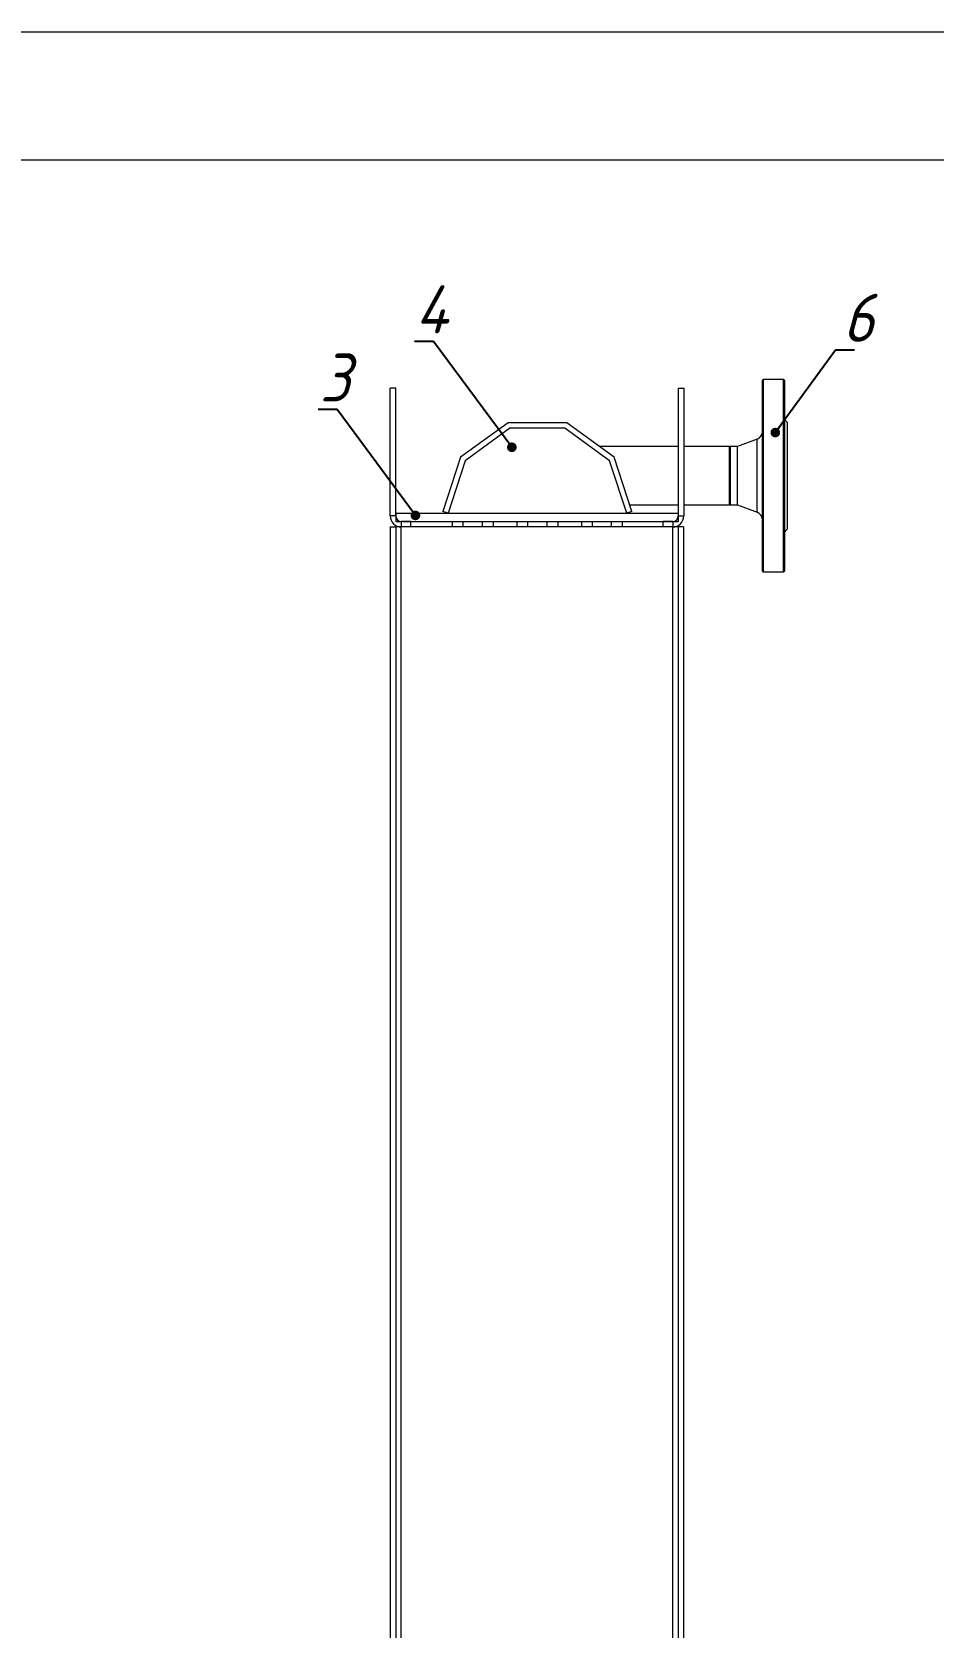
# Model space of a CAD drawing. Header units: millimetres. Extents: x 18217 to 37054, y 415 to 7180.
# Drawn here: x 30801 to 31457, y 6019 to 7180 of the extents above; entities that cross this region are included whole.
import ezdxf

# ---------------------------------------------------------------- set-up
doc = ezdxf.new("R2010")
doc.units = ezdxf.units.MM
doc.styles.add('GENISO', font='geniso.shx', dxfattribs={"oblique": 15})
doc.dimstyles.new('Scale 1B8', dxfattribs={"dimscale": 14, "dimtxt": 2.5, "dimasz": 2.5, "dimexe": 1, "dimexo": 1, "dimgap": 0.8, "dimtad": 1, "dimdec": 0, "dimlfac": 0.125, "dimzin": 0, "dimtxsty": 'GENISO', "dimcen": 2.5, "dimclrd": 1, "dimclre": 1, "dimclrt": 256, "dimadec": 0, "dimazin": 0, "dimtfac": 1, "dimtdec": 0, "dimtmove": 0, "dimatfit": 3, "dimfxl": 1, "dimtzin": 0, "dimlwd": -1, "dimlwe": -1, "dimarcsym": 0})

msp = doc.modelspace()

# ---------------------------------------------------------------- linework, layer by layer
at = {"linetype": 'ByBlock', "lineweight": 9}
for p, q in [((31332.6, 6787.6), (31332.6, 6926.4)), ((31348, 6927), (31333.2, 6927)), ((31333.2, 6927), (31333.2, 6787)), ((31348, 6787), (31348, 6927)), ((31348.6, 6926.4), (31348.6, 6787.6)), ((31065.8, 6920.7), (31061.8, 6920.7)), ((31061.8, 6827.7), (31061.8, 6920.7)), ((31065.8, 6827.7), (31065.8, 6920.7)), ((31271.4, 6920.7), (31271.4, 6827.7)), ((31271.4, 6920.7), (31275.4, 6920.7)), ((31275.4, 6920.7), (31275.4, 6827.7)), ((31147.5, 6895.5), (31112.9, 6870.4)), ((31148.8, 6891.5), (31116.3, 6867.9)), ((31190.2, 6895.5), (31147.5, 6895.5)), ((31188.9, 6891.5), (31148.8, 6891.5)), ((31221.4, 6867.9), (31188.9, 6891.5)), ((31224.8, 6870.4), (31190.2, 6895.5)), ((31350.6, 6896), (31348.6, 6898)), ((31350.6, 6896), (31350.6, 6818)), ((31271.4, 6878.2), (31214.1, 6878.2)), ((31308.6, 6878.2), (31275.4, 6878.2)), ((31308.6, 6835.8), (31308.6, 6878.2)), ((31314.6, 6878.2), (31309.2, 6878.2)), ((31309.2, 6878.2), (31309.2, 6835.8)), ((31328.7, 6883.5), (31314.6, 6878.2)), ((31314.6, 6835.8), (31314.6, 6878.2)), ((31328.7, 6830.5), (31328.7, 6883.5)), ((31112.9, 6870.4), (31100, 6830.9)), ((31116.3, 6867.9), (31103.9, 6829.7)), ((31233.9, 6829.7), (31221.4, 6867.9)), ((31237.7, 6830.9), (31224.8, 6870.4)), ((31065.8, 6829.7), (31065.8, 6823.7)), ((31065.8, 6829.7), (31271.4, 6829.7)), ((31103.9, 6829.7), (31100, 6830.9)), ((31103.9, 6829.7), (31233.9, 6829.7)), ((31237.7, 6830.9), (31233.9, 6829.7)), ((31236.1, 6835.8), (31271.4, 6835.8)), ((31271.4, 6829.7), (31271.4, 6823.7)), ((31275.4, 6835.8), (31308.6, 6835.8)), ((31309.2, 6835.8), (31314.6, 6835.8)), ((31314.6, 6835.8), (31328.7, 6830.5)), ((31065.8, 6827.7), (31061.8, 6827.7)), ((31061.8, 6819.7), (31065.8, 6819.7)), ((31061.8, 6819.7), (31061.8, 5175.7)), ((31065.8, 6823.7), (31271.4, 6823.7)), ((31065.8, 6819.7), (31065.8, 5175.7)), ((31069.8, 6819.7), (31065.8, 6819.7)), ((31076.8, 6823.7), (31069.8, 6823.7)), ((31069.8, 6823.7), (31069.8, 6819.7)), ((31069.8, 5175.7), (31069.8, 6819.7)), ((31076.8, 6819.7), (31069.8, 6819.7)), ((31076.8, 6819.7), (31076.8, 6823.7)), ((31260.4, 6819.7), (31076.8, 6819.7)), ((31106.8, 6823.7), (31106.8, 6819.7)), ((31114.8, 6819.7), (31114.8, 6823.7)), ((31128.8, 6819.7), (31128.8, 6823.7)), ((31136.8, 6819.7), (31136.8, 6823.7)), ((31153.9, 6823.7), (31153.9, 6819.7)), ((31161.9, 6819.7), (31161.9, 6823.7)), ((31175.9, 6819.7), (31175.9, 6823.7)), ((31183.9, 6819.7), (31183.9, 6823.7)), ((31200.9, 6823.7), (31200.9, 6819.7)), ((31208.9, 6819.7), (31208.9, 6823.7)), ((31222.9, 6819.7), (31222.9, 6823.7)), ((31230.9, 6819.7), (31230.9, 6823.7)), ((31267.4, 6823.7), (31260.4, 6823.7)), ((31260.4, 6819.7), (31260.4, 6823.7)), ((31267.4, 6819.7), (31260.4, 6819.7)), ((31267.3, 6819.7), (31267.3, 5175.7)), ((31271.3, 6819.7), (31267.3, 6819.7)), ((31267.4, 6823.7), (31267.4, 6819.7)), ((31275.3, 6819.7), (31271.3, 6819.7)), ((31271.3, 6819.7), (31271.3, 5175.7)), ((31271.4, 6827.7), (31275.4, 6827.7)), ((31275.3, 6819.7), (31275.3, 5175.7)), ((31348.6, 6816), (31350.6, 6818)), ((31333.2, 6787), (31348, 6787))]:
    msp.add_line(p, q, dxfattribs=at)
for points in [[(37054.2, 7180.1), (37054.2, 1266), (28596.6, 1266), (28596.6, 7180.1)], [(36961.1, 7087.1), (36961.1, 1359.1), (28689.6, 1359.1), (28689.6, 7087.1)]]:
    msp.add_lwpolyline(points, close=True, dxfattribs=at)
for centre, radius, start, end in [((31333.2, 6926.4), 0.6, 90, 180), ((31348, 6926.4), 0.6, 0, 90), ((31326.6, 6889.1), 6, 290.6955, 0), ((31309.2, 6877.6), 0.6, 90, 180), ((31309.2, 6836.4), 0.6, 180, 270), ((31326.6, 6824.8), 6, 0, 69.3045), ((31069.8, 6827.7), 8, 180, 270), ((31069.8, 6827.7), 4, 180, 270), ((31267.4, 6827.7), 4, 270, 0), ((31267.4, 6827.7), 8, 270, 0), ((31333.2, 6787.6), 0.6, 180, 270), ((31348, 6787.6), 0.6, 270, 0)]:
    msp.add_arc(centre, radius, start, end, dxfattribs=at)

# ---------------------------------------------------------------- texts
at = {"char_height": 35, "attachment_point": 5, "style": 'GENISO'}
for s, insert in [('4', (31091.7, 6978.1)), ('6', (31402.3, 6972)), ('3', (31021.5, 6928.5))]:
    msp.add_mtext(s, dxfattribs=dict(at, insert=insert))

# ---------------------------------------------------------------- leaders
for points in [[(31150.3, 6877.7), (31093.3, 6954.8), (31079.4, 6954.8)], [(31342, 6888.4), (31385.7, 6948.7), (31399.7, 6948.7)], [(31080.1, 6828.1), (31023.1, 6905.2), (31009.2, 6905.2)]]:
    msp.add_leader(points, dimstyle='Scale 1B8', override={"dimasz": 0.5, "dimldrblk": 'Dot'})

doc.saveas('drawing.dxf')
